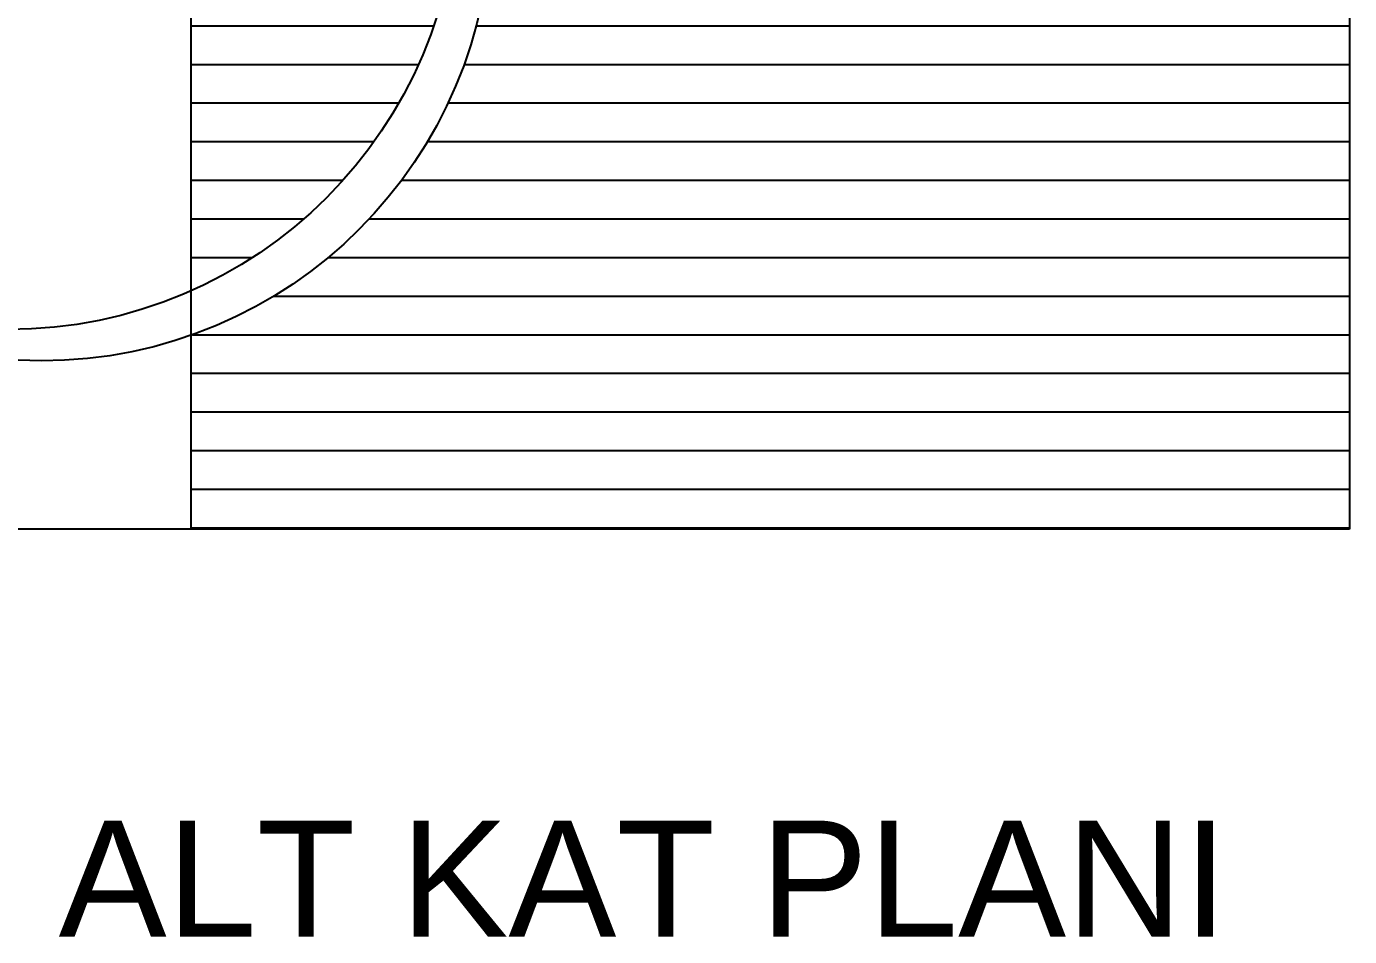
# Model space of a CAD drawing. Header units: millimetres. Extents: x 154 to 5560, y 36 to 724.
# Drawn here: x 1900.5 to 1985.9, y 36.4 to 95.1 of the extents above; entities that cross this region are included whole.
import ezdxf

# ---------------------------------------------------------------- set-up
doc = ezdxf.new("R2010")
doc.units = ezdxf.units.MM
doc.layers.add('MİMARİ PLAN', color=8, linetype='Continuous')
doc.styles.get("Standard").update_dxf_attribs({"font": 'arial.ttf'})

# ---------------------------------------------------------------- blocks, each defined once
blk = doc.blocks.new('ARPLS508')
for centre in [(0.0111, 0.0033), (0.0456, -0.0295)]:
    blk.add_circle(centre, 0.4705)
at = {"color": 42}
blk.add_circle((0.0042, 0.0033), 0.0355, dxfattribs=at)

msp = doc.modelspace()

# ---------------------------------------------------------------- hatches: boundary and pattern name
at = {"layer": 'MİMARİ PLAN'}
h = msp.add_hatch(dxfattribs=at)
h.set_pattern_fill('_USER', color=256, scale=2.49333, pattern_type=0)
h.set_pattern_definition([(0, (-56877.6502, -21494.567), (0, 2.49333048), [])])
h.paths.add_polyline_path([(1985.895, 157.933), (1980.908, 157.933), (1911.095, 157.933), (1911.095, 131.123, -0.098262), (1920.332, 124.614, -0.21896), (1930.469, 102.575, -0.318076), (1911.095, 75.2), (1911.095, 62.683), (1985.895, 62.683)])
h.paths.add_polyline_path([(1928.341, 104.595, 0.192602), (1920.332, 124.614, 0.092662), (1911.095, 129.949), (1911.095, 78.067, 0.296475)], flags=17)

# ---------------------------------------------------------------- linework, layer by layer
msp.add_line((1911.095, 157.933), (1911.095, 62.683), dxfattribs=at)
msp.add_lwpolyline([(1985.895, 62.683), (1684.701, 62.683), (1684.701, 676.042), (1985.895, 676.042), (1985.895, 62.683)], dxfattribs=at)

# ---------------------------------------------------------------- block references
at = {"layer": 'MİMARİ PLAN', "xscale": 61.69249080432581, "yscale": 61.69249080432581, "zscale": 61.69249080432581}
msp.add_blockref('ARPLS508', (1898.63, 104.393), dxfattribs=at)

# ---------------------------------------------------------------- texts
at = {"layer": 'MİMARİ PLAN', "insert": (1902.559, 43.857), "char_height": 7.47999, "attachment_point": 1}
msp.add_mtext_dynamic_manual_height_columns('ALT KAT PLANI', width=134.62107, gutter_width=311.666, heights=[0], dxfattribs=at)

doc.saveas('drawing.dxf')
